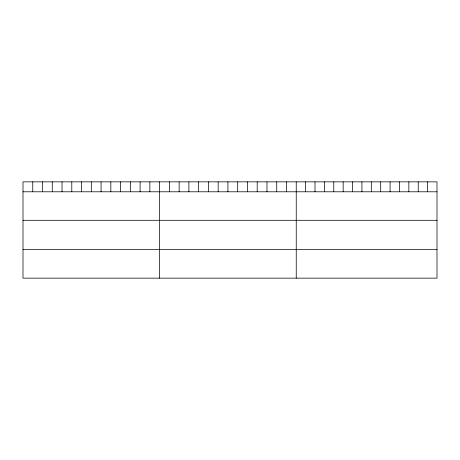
<?xml version="1.0" encoding="UTF-8"?>
<svg xmlns="http://www.w3.org/2000/svg" width="460" height="460" viewBox="0 0 460 460"><rect width="100%" height="100%" fill="white"/><g stroke="black" fill="none" stroke-linecap="round" stroke-linejoin="round"><path stroke-width="0.69" d="M437 191.791L437 278.15L23 278.15L23 181.849L437 181.849L437 191.791L23 191.791M23 220.294L437 220.294M23 249.653L437 249.653M427.616 181.849L427.616 191.791M418.232 181.849L418.232 191.791M408.848 181.849L408.848 191.791M399.464 181.849L399.464 191.791M390.08 181.849L390.08 191.791M380.696 181.849L380.696 191.791M371.312 181.849L371.312 191.791M361.928 181.849L361.928 191.791M352.544 181.849L352.544 191.791M343.16 181.849L343.16 191.791M333.776 181.849L333.776 191.791M324.392 181.849L324.392 191.791M315.008 181.849L315.008 191.791M305.624 181.849L305.624 191.791M296.24 181.849L296.24 278.15M286.482 181.849L286.482 191.791M276.724 181.849L276.724 191.791M266.967 181.849L266.967 191.791M257.203 181.849L257.203 191.791M247.445 181.849L247.445 191.791M237.688 181.849L237.688 191.791M227.93 181.849L227.93 191.791M218.172 181.849L218.172 191.791M208.414 181.849L208.414 191.791M198.657 181.849L198.657 191.791M188.893 181.849L188.893 191.791M179.136 181.849L179.136 191.791M169.378 181.849L169.378 191.791M159.62 181.849L159.62 278.15M149.862 181.849L149.862 191.791M140.104 181.849L140.104 191.791M130.347 181.849L130.347 191.791M120.583 181.849L120.583 191.791M110.825 181.849L110.825 191.791M101.068 181.849L101.068 191.791M91.31 181.849L91.31 191.791M81.552 181.849L81.552 191.791M71.794 181.849L71.794 191.791M62.037 181.849L62.037 191.791M52.273 181.849L52.273 191.791M42.515 181.849L42.515 191.791M32.758 181.849L32.758 191.791"/></g></svg>
